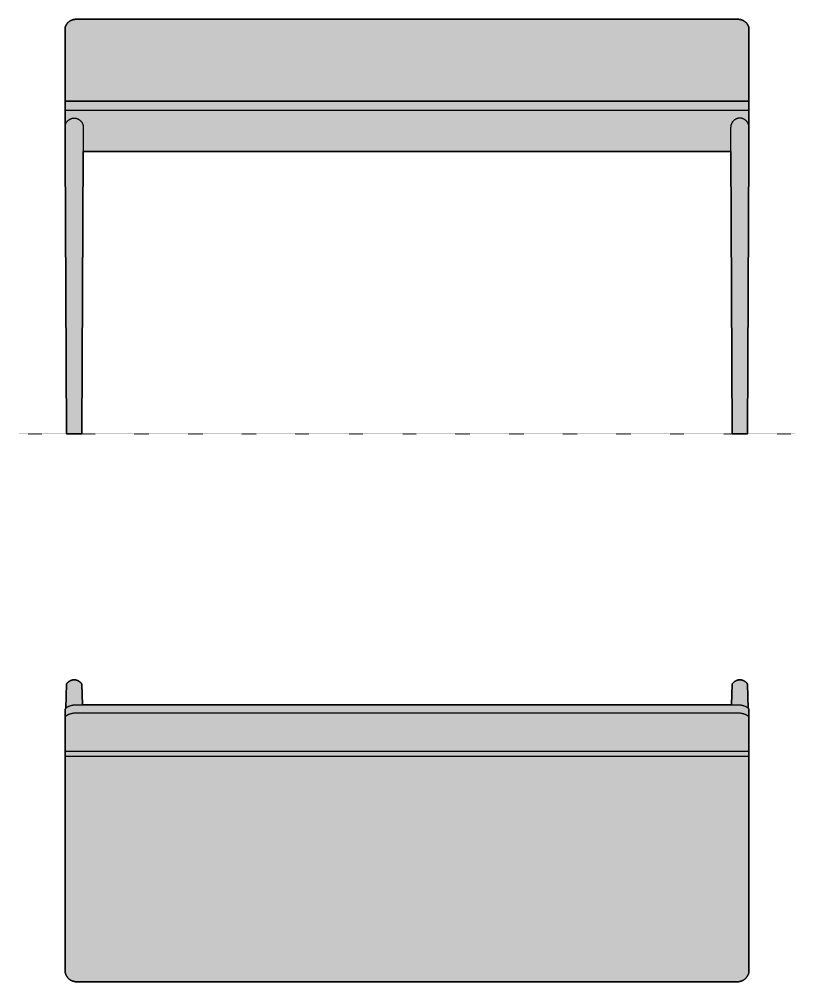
# Model space of a CAD drawing. Header units: millimetres. Extents: x 0 to 2732, y -1202 to 911.
# Drawn here: x 0 to 1701, y -1202 to 910 of the extents above; entities that cross this region are included whole.
import ezdxf

# ---------------------------------------------------------------- set-up
doc = ezdxf.new("R2010")
doc.units = ezdxf.units.MM
doc.linetypes.add('Dots', pattern=[1, 0, -1])
doc.layers.add('Blocks', color=7, linetype='Continuous')
doc.layers.add('Blocks$Fill', color=7, linetype='Continuous', true_color=0xffffff)
for name, color, linetype, lineweight, true_color in [('Blocks$Inner', 7, 'Continuous', 25, 0x007f00), ('Blocks$Outline', 7, 'Continuous', 35, 0xff3f3f), ('Groud', 7, 'Dots', 25, 0x243775)]:
    doc.layers.add(name, color=color, linetype=linetype, lineweight=lineweight, true_color=true_color)

# ---------------------------------------------------------------- blocks, each defined once
blk = doc.blocks.new('CPH 190 Office Desk Top')
at = {"layer": 'Blocks$Fill'}
blk.add_hatch(color=256, dxfattribs=at).paths.add_polyline_path([(1461.7, 142.7), (1463, 187.8), (1463.4, 188.4), (1463.7, 189), (1464.1, 189.5), (1464.6, 190.1), (1465, 190.6), (1465.4, 191.1), (1465.9, 191.6), (1466.4, 192.1), (1466.9, 192.5), (1467.4, 193), (1468, 193.4), (1468.5, 193.8), (1469.1, 194.2), (1469.6, 194.5), (1470.2, 194.9), (1470.8, 195.2), (1471.4, 195.5), (1472.1, 195.8), (1472.7, 196.1), (1473.3, 196.3), (1474, 196.5), (1474.6, 196.7), (1475.3, 196.9), (1475.9, 197.1), (1476.6, 197.2), (1477.3, 197.3), (1478, 197.4), (1478.6, 197.4), (1479.3, 197.5), (1480, 197.5), (1480.7, 197.5), (1481.4, 197.4), (1482, 197.4), (1482.7, 197.3), (1483.4, 197.2), (1484.1, 197.1), (1484.7, 196.9), (1485.4, 196.7), (1486, 196.5), (1486.7, 196.3), (1487.3, 196.1), (1487.9, 195.8), (1488.6, 195.5), (1489.2, 195.2), (1489.8, 194.9), (1490.4, 194.5), (1490.9, 194.2), (1491.5, 193.8), (1492, 193.4), (1492.6, 193), (1493.1, 192.5), (1493.6, 192.1), (1494.1, 191.6), (1494.6, 191.1), (1495, 190.6), (1495.4, 190.1), (1495.9, 189.5), (1496.3, 189), (1496.6, 188.4), (1497, 187.8), (1498.5, 135), (1498.8, 134.6), (1498.9, 134.5), (1498.9, 134.4), (1499, 134.2), (1499.1, 134.1), (1499.2, 134), (1499.3, 133.8), (1499.3, 133.7), (1499.4, 133.5), (1499.5, 133.4), (1499.5, 133.3), (1499.6, 133.1), (1499.6, 133), (1499.7, 132.9), (1499.7, 132.7), (1499.8, 132.6), (1499.8, 132.5), (1499.8, 132.3), (1499.9, 132.2), (1499.9, 132.1), (1499.9, 131.9), (1499.9, 131.8), (1500, 131.7), (1500, 131.5), (1500, 131.4), (1500, 131.3), (1500, 131.1), (1500, 131), (1500, 113.9), (1500, 113.6), (1500, 113.5), (1500, 113.3), (1500, 40), (1500, 30), (1500, -440), (1499.9, -441.7), (1499.9, -442.6), (1499.8, -443.4), (1499.6, -444.2), (1499.5, -445.1), (1499.3, -445.9), (1499.1, -446.7), (1498.8, -447.6), (1498.6, -448.4), (1498.3, -449.2), (1497.9, -450), (1497.6, -450.7), (1497.2, -451.5), (1496.8, -452.3), (1496.4, -453), (1495.9, -453.7), (1495.4, -454.4), (1494.9, -455.1), (1494.4, -455.8), (1493.8, -456.4), (1493.3, -457.1), (1492.7, -457.7), (1492.1, -458.3), (1491.4, -458.8), (1490.8, -459.4), (1490.1, -459.9), (1489.4, -460.4), (1488.7, -460.9), (1488, -461.4), (1487.3, -461.8), (1486.5, -462.2), (1485.7, -462.6), (1485, -462.9), (1484.2, -463.3), (1483.4, -463.6), (1482.6, -463.8), (1481.7, -464.1), (1480.9, -464.3), (1480.1, -464.5), (1479.2, -464.6), (1478.4, -464.8), (1477.6, -464.9), (1476.7, -464.9), (1475.9, -465), (1475, -465), (24.1, -465), (23.3, -464.9), (22.4, -464.9), (21.6, -464.8), (20.8, -464.6), (19.9, -464.5), (19.1, -464.3), (18.3, -464.1), (17.4, -463.8), (16.6, -463.6), (15.8, -463.3), (15, -462.9), (14.3, -462.6), (13.5, -462.2), (12.7, -461.8), (12, -461.4), (11.3, -460.9), (10.6, -460.4), (9.9, -459.9), (9.2, -459.4), (8.6, -458.8), (7.9, -458.3), (7.3, -457.7), (6.7, -457.1), (6.2, -456.4), (5.6, -455.8), (5.1, -455.1), (4.6, -454.4), (4.1, -453.7), (3.6, -453), (3.2, -452.3), (2.8, -451.5), (2.4, -450.7), (2.1, -450), (1.7, -449.2), (1.4, -448.4), (1.2, -447.6), (0.9, -446.7), (0.7, -445.9), (0.5, -445.1), (0.4, -444.2), (0.2, -443.4), (0.1, -442.6), (0.1, -441.7), (0, -440.9), (0, -440), (0, 30), (0, 40), (0, 113.3), (0, 131.1), (0, 131.3), (0, 131.4), (0, 131.5), (0, 131.7), (0.1, 131.8), (0.1, 131.9), (0.1, 132.1), (0.1, 132.2), (0.2, 132.3), (0.2, 132.5), (0.2, 132.6), (0.3, 132.7), (0.3, 132.9), (0.4, 133), (0.4, 133.1), (0.5, 133.3), (0.5, 133.4), (0.6, 133.5), (0.7, 133.7), (0.7, 133.8), (0.8, 134), (0.9, 134.1), (1, 134.2), (1.1, 134.4), (1.1, 134.5), (1.2, 134.6), (1.3, 134.8), (1.5, 135), (3, 187.8), (3, 187.8), (3.7, 189), (4.1, 189.5), (4.6, 190.1), (5, 190.6), (5.4, 191.1), (5.9, 191.6), (6.4, 192.1), (6.9, 192.5), (7.4, 193), (8, 193.4), (8.5, 193.8), (9.1, 194.2), (9.6, 194.5), (10.2, 194.9), (10.8, 195.2), (11.4, 195.5), (12.1, 195.8), (12.7, 196.1), (13.3, 196.3), (14, 196.5), (14.6, 196.7), (15.3, 196.9), (15.9, 197.1), (16.6, 197.2), (17.3, 197.3), (18, 197.4), (18.6, 197.4), (19.3, 197.5), (20, 197.5), (21.4, 197.4), (22, 197.4), (22.7, 197.3), (23.4, 197.2), (24.1, 197.1), (24.7, 196.9), (25.4, 196.7), (26, 196.5), (26.7, 196.3), (27.3, 196.1), (27.9, 195.8), (28.6, 195.5), (29.2, 195.2), (29.8, 194.9), (30.4, 194.5), (30.9, 194.2), (31.5, 193.8), (32, 193.4), (32.6, 193), (33.1, 192.5), (33.6, 192.1), (34.1, 191.6), (34.6, 191.1), (35, 190.6), (35.4, 190.1), (35.9, 189.5), (36.3, 189), (36.6, 188.4), (37, 187.8), (37, 187.8), (38.3, 142.7)], flags=0)
at = {"layer": 'Blocks$Inner'}
for points in [[(3, 187.8), (3, 187.8), (3.4, 188.4), (3.7, 189), (4.1, 189.5), (4.6, 190.1), (5, 190.6), (5.4, 191.1), (5.9, 191.6), (6.4, 192.1), (6.9, 192.5), (7.4, 193), (8, 193.4), (8.5, 193.8), (9.1, 194.2), (9.6, 194.5), (10.2, 194.9), (10.8, 195.2), (11.4, 195.5), (12.1, 195.8), (12.7, 196.1), (13.3, 196.3), (14, 196.5), (14.6, 196.7), (15.3, 196.9), (15.9, 197.1), (16.6, 197.2), (17.3, 197.3), (18, 197.4), (18.6, 197.4), (19.3, 197.5), (20, 197.5), (20, 197.5)], [(3, 187.8), (3.4, 188.4), (3.7, 189), (4.1, 189.5), (4.6, 190.1), (5, 190.6), (5.4, 191.1), (5.9, 191.6), (6.4, 192.1), (6.9, 192.5), (7.4, 193), (8, 193.4), (8.5, 193.8), (9.1, 194.2), (9.6, 194.5), (10.2, 194.9), (10.8, 195.2), (11.4, 195.5), (12.1, 195.8), (12.7, 196.1), (13.3, 196.3), (14, 196.5), (14.6, 196.7), (15.3, 196.9), (15.9, 197), (16.6, 197.2), (17.3, 197.3), (18, 197.4), (18.6, 197.4), (19.3, 197.5), (20, 197.5), (20.7, 197.5), (21.4, 197.4), (22, 197.4), (22.7, 197.3), (23.4, 197.2), (24.1, 197), (24.7, 196.9), (25.4, 196.7), (26, 196.5), (26.7, 196.3), (27.3, 196.1), (27.9, 195.8), (28.6, 195.5), (29.2, 195.2), (29.8, 194.9), (30.4, 194.5), (30.9, 194.2), (31.5, 193.8), (32, 193.4), (32.6, 193), (33.1, 192.5), (33.6, 192.1), (34.1, 191.6), (34.6, 191.1), (35, 190.6), (35.4, 190.1), (35.9, 189.5), (36.3, 189), (36.6, 188.4), (37, 187.8), (38.3, 142.7)], [(20, 197.5), (20.7, 197.5), (21.4, 197.4), (22, 197.4), (22.7, 197.3), (23.4, 197.2), (24.1, 197.1), (24.7, 196.9), (25.4, 196.7), (26, 196.5), (26.7, 196.3), (27.3, 196.1), (27.9, 195.8), (28.6, 195.5), (29.2, 195.2), (29.8, 194.9), (30.4, 194.5), (30.9, 194.2), (31.5, 193.8), (32, 193.4), (32.6, 193), (33.1, 192.5), (33.6, 192.1), (34.1, 191.6), (34.6, 191.1), (35, 190.6), (35.4, 190.1), (35.9, 189.5), (36.3, 189), (36.6, 188.4), (37, 187.8), (37, 187.8)], [(1461.7, 142.7), (1463, 187.8), (1463, 187.8), (1463.4, 188.4), (1463.7, 189), (1464.1, 189.5), (1464.6, 190.1), (1465, 190.6), (1465.4, 191.1), (1465.9, 191.6), (1466.4, 192.1), (1466.9, 192.5), (1467.4, 193), (1468, 193.4), (1468.5, 193.8), (1469.1, 194.2), (1469.6, 194.5), (1470.2, 194.9), (1470.8, 195.2), (1471.4, 195.5), (1472.1, 195.8), (1472.7, 196.1), (1473.3, 196.3), (1474, 196.5), (1474.6, 196.7), (1475.3, 196.9), (1475.9, 197.1), (1476.6, 197.2), (1477.3, 197.3), (1478, 197.4), (1478.6, 197.4), (1479.3, 197.5), (1480, 197.5), (1480.7, 197.5), (1481.4, 197.4), (1482, 197.4), (1482.7, 197.3), (1483.4, 197.2), (1484.1, 197.1), (1484.7, 196.9), (1485.4, 196.7), (1486, 196.5), (1486.7, 196.3), (1487.3, 196.1), (1487.9, 195.8), (1488.6, 195.5), (1489.2, 195.2), (1489.8, 194.9), (1490.4, 194.5), (1490.9, 194.2), (1491.5, 193.8), (1492, 193.4), (1492.6, 193), (1493.1, 192.5), (1493.6, 192.1), (1494.1, 191.6), (1494.6, 191.1), (1495, 190.6), (1495.4, 190.1), (1495.9, 189.5), (1496.3, 189), (1496.6, 188.4), (1497, 187.8)], [(1480, 197.5), (1479.3, 197.5), (1478.6, 197.4), (1478, 197.4), (1477.3, 197.3), (1476.6, 197.2), (1475.9, 197), (1475.3, 196.9), (1474.6, 196.7), (1474, 196.5), (1473.3, 196.3), (1472.7, 196.1), (1472.1, 195.8), (1471.4, 195.5), (1470.8, 195.2), (1470.2, 194.9), (1469.6, 194.5), (1469.1, 194.2), (1468.5, 193.8), (1468, 193.4), (1467.4, 193), (1466.9, 192.5), (1466.4, 192.1), (1465.9, 191.6), (1465.4, 191.1), (1465, 190.6), (1464.6, 190.1), (1464.1, 189.5), (1463.7, 189), (1463.4, 188.4), (1463, 187.8)], [(1480, 197.5), (1480, 197.5), (1480, 197.5), (1480, 197.5), (1480, 197.5), (1480, 197.5), (1480, 197.5), (1480.7, 197.5), (1481.4, 197.4), (1482, 197.4), (1482.7, 197.3), (1483.4, 197.2), (1484.1, 197), (1484.7, 196.9), (1485.4, 196.7), (1486, 196.5), (1486.7, 196.3), (1487.3, 196.1), (1487.9, 195.8), (1488.6, 195.5), (1489.2, 195.2), (1489.8, 194.9), (1490.4, 194.5), (1490.9, 194.2), (1491.5, 193.8), (1492, 193.4), (1492.6, 193), (1493.1, 192.5), (1493.6, 192.1), (1494.1, 191.6), (1494.6, 191.1), (1495, 190.6), (1495.4, 190.1), (1495.9, 189.5), (1496.3, 189), (1496.6, 188.4), (1497, 187.8)], [(3, 187.8), (3, 187.8), (1.5, 135)], [(1498.5, 135), (1497, 187.8), (1497, 187.8), (1497, 187.8)], [(0, 113), (0, 131), (0, 131.1), (0, 131.3), (0, 131.4), (0, 131.5), (0, 131.7), (0.1, 131.8), (0.1, 131.9), (0.1, 132.1), (0.1, 132.2), (0.2, 132.3), (0.2, 132.5), (0.2, 132.6), (0.3, 132.7), (0.3, 132.9), (0.4, 133), (0.4, 133.1), (0.5, 133.3), (0.5, 133.4), (0.6, 133.5), (0.7, 133.7), (0.7, 133.8), (0.8, 134), (0.9, 134.1), (1, 134.2), (1.1, 134.4), (1.1, 134.5), (1.2, 134.6), (1.3, 134.8), (1.4, 134.9), (1.5, 135), (1.6, 135.2), (1.8, 135.3), (1.9, 135.5), (2, 135.6), (2.2, 135.9), (2.5, 136.1), (2.8, 136.4), (3.1, 136.6), (3.4, 136.9), (3.7, 137.2), (4.1, 137.4), (4.4, 137.7), (4.8, 137.9), (5.2, 138.2), (5.6, 138.4), (6, 138.6), (6.4, 138.9), (6.9, 139.1), (7.3, 139.3), (7.8, 139.5), (8.3, 139.7), (8.7, 139.9), (9.2, 140.1), (10.3, 140.5), (11.3, 140.8), (12.4, 141.1), (13.5, 141.4), (14.6, 141.7), (15.8, 141.9), (17, 142.1), (18.1, 142.3), (19.3, 142.4), (20.5, 142.5), (21.6, 142.6), (22.8, 142.7), (23.9, 142.7), (25, 142.7), (1475, 142.7), (1476.1, 142.7), (1477.2, 142.7), (1478.4, 142.6), (1479.5, 142.5), (1480.7, 142.4), (1481.9, 142.3), (1483, 142.1), (1484.2, 141.9), (1485.4, 141.7), (1486.5, 141.4), (1487.6, 141.1), (1488.7, 140.8), (1489.7, 140.5), (1490.8, 140.1), (1491.3, 139.9), (1491.7, 139.7), (1492.2, 139.5), (1492.7, 139.3), (1493.1, 139.1), (1493.6, 138.9), (1494, 138.6), (1494.4, 138.4), (1494.8, 138.2), (1495.2, 137.9), (1495.6, 137.7), (1495.9, 137.4), (1496.3, 137.2), (1496.6, 136.9), (1496.9, 136.6), (1497.2, 136.4), (1497.5, 136.1), (1497.8, 135.9), (1498, 135.6), (1498.1, 135.5), (1498.2, 135.3), (1498.4, 135.2), (1498.5, 135), (1498.6, 134.9), (1498.7, 134.8), (1498.8, 134.6), (1498.9, 134.5), (1498.9, 134.4), (1499, 134.2), (1499.1, 134.1), (1499.2, 134), (1499.3, 133.8), (1499.3, 133.7), (1499.4, 133.5), (1499.5, 133.4), (1499.5, 133.3), (1499.6, 133.1), (1499.6, 133), (1499.7, 132.9), (1499.7, 132.7), (1499.8, 132.6), (1499.8, 132.5), (1499.8, 132.3), (1499.9, 132.2), (1499.9, 132.1), (1499.9, 131.9), (1499.9, 131.8), (1500, 131.7), (1500, 131.5), (1500, 131.4), (1500, 131.3), (1500, 131.1), (1500, 131), (1500, 113.9)], [(0, 30), (0, 40)], [(1500, 30), (1500, 40)]]:
    blk.add_lwpolyline(points, dxfattribs=at)
for points in [[(0, 113.3), (0, 113.5), (0, 113.6), (0, 113.7), (0, 113.9), (0, 114), (0.1, 114.1), (0.1, 114.3), (0.1, 114.4), (0.1, 114.5), (0.2, 114.7), (0.2, 114.8), (0.2, 114.9), (0.3, 115.1), (0.3, 115.2), (0.4, 115.3), (0.4, 115.5), (0.5, 115.6), (0.5, 115.7), (0.6, 115.9), (0.7, 116), (0.7, 116.2), (0.8, 116.3), (0.9, 116.4), (1, 116.6), (1.1, 116.7), (1.1, 116.8), (1.2, 117), (1.3, 117.1), (1.4, 117.2), (1.5, 117.4), (1.6, 117.5), (1.8, 117.7), (1.9, 117.8), (2, 117.9), (2.2, 118.2), (2.5, 118.5), (2.8, 118.7), (3.1, 119), (3.4, 119.2), (3.7, 119.5), (4.1, 119.8), (4.4, 120), (4.8, 120.3), (5.2, 120.5), (5.6, 120.7), (6, 121), (6.4, 121.2), (6.9, 121.4), (7.3, 121.6), (7.8, 121.8), (8.3, 122.1), (8.7, 122.3), (9.2, 122.4), (10.3, 122.8), (11.3, 123.2), (12.4, 123.5), (13.5, 123.8), (14.6, 124), (15.8, 124.2), (17, 124.4), (18.1, 124.6), (19.3, 124.8), (20.5, 124.9), (21.6, 125), (22.8, 125), (23.9, 125.1), (25, 125.1), (1475, 125.1), (1476.1, 125.1), (1477.2, 125), (1478.4, 125), (1479.5, 124.9), (1480.7, 124.8), (1481.9, 124.6), (1483, 124.4), (1484.2, 124.2), (1485.4, 124), (1486.5, 123.8), (1487.6, 123.5), (1488.7, 123.2), (1489.7, 122.8), (1490.8, 122.4), (1491.3, 122.3), (1491.7, 122.1), (1492.2, 121.8), (1492.7, 121.6), (1493.1, 121.4), (1493.6, 121.2), (1494, 121), (1494.4, 120.7), (1494.8, 120.5), (1495.2, 120.3), (1495.6, 120), (1495.9, 119.8), (1496.3, 119.5), (1496.6, 119.2), (1496.9, 119), (1497.2, 118.7), (1497.5, 118.5), (1497.8, 118.2), (1498, 117.9), (1498.1, 117.8), (1498.2, 117.7), (1498.4, 117.5), (1498.5, 117.4), (1498.6, 117.2), (1498.7, 117.1), (1498.8, 117), (1498.9, 116.8), (1498.9, 116.7), (1499, 116.6), (1499.1, 116.4), (1499.2, 116.3), (1499.3, 116.2), (1499.3, 116), (1499.4, 115.9), (1499.5, 115.7), (1499.5, 115.6), (1499.6, 115.5), (1499.6, 115.3), (1499.7, 115.2), (1499.7, 115.1), (1499.8, 114.9), (1499.8, 114.8), (1499.8, 114.7), (1499.9, 114.5), (1499.9, 114.4), (1499.9, 114.3), (1499.9, 114.1), (1500, 114), (1500, 113.9), (1500, 113.7), (1500, 113.6), (1500, 113.5), (1500, 113.3), (1500, 48.8), (1500, 40), (0, 40), (0, 48.8)], [(1500, -440), (1500, -440.9), (1499.9, -441.7), (1499.9, -442.6), (1499.8, -443.4), (1499.6, -444.2), (1499.5, -445.1), (1499.3, -445.9), (1499.1, -446.7), (1498.8, -447.6), (1498.6, -448.4), (1498.3, -449.2), (1497.9, -450), (1497.6, -450.7), (1497.2, -451.5), (1496.8, -452.3), (1496.4, -453), (1495.9, -453.7), (1495.4, -454.4), (1494.9, -455.1), (1494.4, -455.8), (1493.8, -456.4), (1493.3, -457.1), (1492.7, -457.7), (1492.1, -458.3), (1491.4, -458.8), (1490.8, -459.4), (1490.1, -459.9), (1489.4, -460.4), (1488.7, -460.9), (1488, -461.4), (1487.3, -461.8), (1486.5, -462.2), (1485.7, -462.6), (1485, -462.9), (1484.2, -463.3), (1483.4, -463.6), (1482.6, -463.8), (1481.7, -464.1), (1480.9, -464.3), (1480.1, -464.5), (1479.2, -464.6), (1478.4, -464.8), (1477.6, -464.9), (1476.7, -464.9), (1475.9, -465), (1475, -465), (25, -465), (24.1, -465), (23.3, -464.9), (22.4, -464.9), (21.6, -464.8), (20.8, -464.6), (19.9, -464.5), (19.1, -464.3), (18.3, -464.1), (17.4, -463.8), (16.6, -463.6), (15.8, -463.3), (15, -462.9), (14.3, -462.6), (13.5, -462.2), (12.7, -461.8), (12, -461.4), (11.3, -460.9), (10.6, -460.4), (9.9, -459.9), (9.2, -459.4), (8.6, -458.8), (7.9, -458.3), (7.3, -457.7), (6.7, -457.1), (6.2, -456.4), (5.6, -455.8), (5.1, -455.1), (4.6, -454.4), (4.1, -453.7), (3.6, -453), (3.2, -452.3), (2.8, -451.5), (2.4, -450.7), (2.1, -450), (1.7, -449.2), (1.4, -448.4), (1.2, -447.6), (0.9, -446.7), (0.7, -445.9), (0.5, -445.1), (0.4, -444.2), (0.2, -443.4), (0.1, -442.6), (0.1, -441.7), (0, -440.9), (0, -440), (0, 0), (0, 30), (1500, 30), (1500, 0)]]:
    blk.add_lwpolyline(points, close=True, dxfattribs=at)
at = {"layer": 'Blocks$Outline'}
for points in [[(3, 187.8), (3.4, 188.4), (3.7, 189), (4.1, 189.5), (4.6, 190.1), (5, 190.6), (5.4, 191.1), (5.9, 191.6), (6.4, 192.1), (6.9, 192.5), (7.4, 193), (8, 193.4), (8.5, 193.8), (9.1, 194.2), (9.6, 194.5), (10.2, 194.9), (10.8, 195.2), (11.4, 195.5), (12.1, 195.8), (12.7, 196.1), (13.3, 196.3), (14, 196.5), (14.6, 196.7), (15.3, 196.9), (15.9, 197.1), (16.6, 197.2), (17.3, 197.3), (18, 197.4), (18.6, 197.4), (19.3, 197.5), (20, 197.5)], [(20, 197.5), (20.7, 197.5), (21.4, 197.4), (22, 197.4), (22.7, 197.3), (23.4, 197.2), (24.1, 197.1), (24.7, 196.9), (25.4, 196.7), (26, 196.5), (26.7, 196.3), (27.3, 196.1), (27.9, 195.8), (28.6, 195.5), (29.2, 195.2), (29.8, 194.9), (30.4, 194.5), (30.9, 194.2), (31.5, 193.8), (32, 193.4), (32.6, 193), (33.1, 192.5), (33.6, 192.1), (34.1, 191.6), (34.6, 191.1), (35, 190.6), (35.4, 190.1), (35.9, 189.5), (36.3, 189), (36.6, 188.4), (37, 187.8)], [(1461.7, 142.7), (1463, 187.8), (1463, 187.8), (1463.4, 188.4), (1463.7, 189), (1464.1, 189.5), (1464.6, 190.1), (1465, 190.6), (1465.4, 191.1), (1465.9, 191.6), (1466.4, 192.1), (1466.9, 192.5), (1467.4, 193), (1468, 193.4), (1468.5, 193.8), (1469.1, 194.2), (1469.6, 194.5), (1470.2, 194.9), (1470.8, 195.2), (1471.4, 195.5), (1472.1, 195.8), (1472.7, 196.1), (1473.3, 196.3), (1474, 196.5), (1474.6, 196.7), (1475.3, 196.9), (1475.9, 197.1), (1476.6, 197.2), (1477.3, 197.3), (1478, 197.4), (1478.6, 197.4), (1479.3, 197.5), (1480, 197.5), (1480.7, 197.5), (1481.4, 197.4), (1482, 197.4), (1482.7, 197.3), (1483.4, 197.2), (1484.1, 197.1), (1484.7, 196.9), (1485.4, 196.7), (1486, 196.5), (1486.7, 196.3), (1487.3, 196.1), (1487.9, 195.8), (1488.6, 195.5), (1489.2, 195.2), (1489.8, 194.9), (1490.4, 194.5), (1490.9, 194.2), (1491.5, 193.8), (1492, 193.4), (1492.6, 193), (1493.1, 192.5), (1493.6, 192.1), (1494.1, 191.6), (1494.6, 191.1), (1495, 190.6), (1495.4, 190.1), (1495.9, 189.5), (1496.3, 189), (1496.6, 188.4), (1497, 187.8)], [(1.5, 135), (3, 187.8), (3, 187.8)], [(37, 187.8), (37, 187.8)], [(37, 187.8), (38.3, 142.7)], [(1497, 187.8), (1497, 187.8), (1498.5, 135)], [(0, 113.3), (0, 131), (0, 131.1), (0, 131.3), (0, 131.4), (0, 131.5), (0, 131.7), (0.1, 131.8), (0.1, 131.9), (0.1, 132.1), (0.1, 132.2), (0.2, 132.3), (0.2, 132.5), (0.2, 132.6), (0.3, 132.7), (0.3, 132.9), (0.4, 133), (0.4, 133.1), (0.5, 133.3), (0.5, 133.4), (0.6, 133.5), (0.7, 133.7), (0.7, 133.8), (0.8, 134), (0.9, 134.1), (1, 134.2), (1.1, 134.4), (1.1, 134.5), (1.2, 134.6), (1.3, 134.8), (1.4, 134.9), (1.5, 135)], [(38.3, 142.7), (1461.7, 142.7)], [(1498.5, 135), (1498.6, 134.9), (1498.7, 134.8), (1498.8, 134.6), (1498.9, 134.5), (1498.9, 134.4), (1499, 134.2), (1499.1, 134.1), (1499.2, 134), (1499.3, 133.8), (1499.3, 133.7), (1499.4, 133.5), (1499.5, 133.4), (1499.5, 133.3), (1499.6, 133.1), (1499.6, 133), (1499.7, 132.9), (1499.7, 132.7), (1499.8, 132.6), (1499.8, 132.5), (1499.8, 132.3), (1499.9, 132.2), (1499.9, 132.1), (1499.9, 131.9), (1499.9, 131.8), (1500, 131.7), (1500, 131.5), (1500, 131.4), (1500, 131.3), (1500, 131.1), (1500, 131), (1500, 113.9)], [(0, 40), (0, 48.8), (0, 113.3)], [(1500, 113.9), (1500, 113.7), (1500, 113.6), (1500, 113.5), (1500, 113.3), (1500, 48.8), (1500, 40)], [(0, 30), (0, 40)], [(1500, -440), (1500, -440.9), (1499.9, -441.7), (1499.9, -442.6), (1499.8, -443.4), (1499.6, -444.2), (1499.5, -445.1), (1499.3, -445.9), (1499.1, -446.7), (1498.8, -447.6), (1498.6, -448.4), (1498.3, -449.2), (1497.9, -450), (1497.6, -450.7), (1497.2, -451.5), (1496.8, -452.3), (1496.4, -453), (1495.9, -453.7), (1495.4, -454.4), (1494.9, -455.1), (1494.4, -455.8), (1493.8, -456.4), (1493.3, -457.1), (1492.7, -457.7), (1492.1, -458.3), (1491.4, -458.8), (1490.8, -459.4), (1490.1, -459.9), (1489.4, -460.4), (1488.7, -460.9), (1488, -461.4), (1487.3, -461.8), (1486.5, -462.2), (1485.7, -462.6), (1485, -462.9), (1484.2, -463.3), (1483.4, -463.6), (1482.6, -463.8), (1481.7, -464.1), (1480.9, -464.3), (1480.1, -464.5), (1479.2, -464.6), (1478.4, -464.8), (1477.6, -464.9), (1476.7, -464.9), (1475.9, -465), (1475, -465), (25, -465), (24.1, -465), (23.3, -464.9), (22.4, -464.9), (21.6, -464.8), (20.8, -464.6), (19.9, -464.5), (19.1, -464.3), (18.3, -464.1), (17.4, -463.8), (16.6, -463.6), (15.8, -463.3), (15, -462.9), (14.3, -462.6), (13.5, -462.2), (12.7, -461.8), (12, -461.4), (11.3, -460.9), (10.6, -460.4), (9.9, -459.9), (9.2, -459.4), (8.6, -458.8), (7.9, -458.3), (7.3, -457.7), (6.7, -457.1), (6.2, -456.4), (5.6, -455.8), (5.1, -455.1), (4.6, -454.4), (4.1, -453.7), (3.6, -453), (3.2, -452.3), (2.8, -451.5), (2.4, -450.7), (2.1, -450), (1.7, -449.2), (1.4, -448.4), (1.2, -447.6), (0.9, -446.7), (0.7, -445.9), (0.5, -445.1), (0.4, -444.2), (0.2, -443.4), (0.1, -442.6), (0.1, -441.7), (0, -440.9), (0, -440), (0, 0), (0, 30)], [(1500, 40), (1500, 30)], [(1500, 30), (1500, 0), (1500, -440)]]:
    blk.add_lwpolyline(points, dxfattribs=at)
blk = doc.blocks.new('CPH 190 Office Desk Front')
at = {"layer": 'Blocks$Fill'}
blk.add_hatch(color=256, dxfattribs=at).paths.add_polyline_path([(100.4, 710), (100.4, 888.4), (100.4, 888.9), (100.4, 889.4), (100.5, 889.9), (100.5, 890.4), (100.6, 890.9), (100.7, 891.4), (100.8, 891.9), (100.9, 892.5), (101, 893), (101.2, 893.5), (101.3, 894), (101.5, 894.5), (101.7, 895), (101.9, 895.5), (102.1, 896.1), (102.4, 896.6), (102.6, 897.1), (102.9, 897.6), (103.2, 898.1), (103.5, 898.6), (103.8, 899), (104.1, 899.5), (104.4, 900), (104.8, 900.5), (105.2, 900.9), (105.6, 901.4), (106, 901.8), (106.4, 902.3), (106.8, 902.7), (107.2, 903.1), (107.7, 903.5), (108.2, 903.9), (108.6, 904.3), (109.1, 904.7), (109.6, 905.1), (110.1, 905.4), (110.6, 905.8), (111.2, 906.1), (111.7, 906.4), (112.2, 906.7), (112.8, 907), (113.3, 907.3), (113.9, 907.5), (114.4, 907.8), (115, 908), (115.6, 908.2), (116.2, 908.5), (116.7, 908.6), (117.3, 908.8), (117.9, 909), (118.5, 909.1), (119.1, 909.3), (119.7, 909.4), (120.2, 909.5), (120.8, 909.6), (121.4, 909.7), (122, 909.8), (122.5, 909.9), (123.1, 909.9), (123.7, 910), (124.3, 910), (124.8, 910), (1575.4, 910), (1576.5, 910), (1577, 910), (1577.6, 909.9), (1578.2, 909.9), (1578.8, 909.8), (1579.3, 909.7), (1579.9, 909.6), (1580.5, 909.5), (1581.1, 909.4), (1581.7, 909.3), (1582.2, 909.1), (1582.8, 909), (1583.4, 908.8), (1584, 908.6), (1584.6, 908.5), (1585.1, 908.2), (1585.7, 908), (1586.3, 907.8), (1586.8, 907.5), (1587.4, 907.3), (1588, 907), (1588.5, 906.7), (1589, 906.4), (1589.6, 906.1), (1590.1, 905.8), (1590.6, 905.4), (1591.1, 905.1), (1591.6, 904.7), (1592.1, 904.3), (1592.6, 903.9), (1593, 903.5), (1593.5, 903.1), (1593.9, 902.7), (1594.4, 902.3), (1594.8, 901.8), (1595.2, 901.4), (1595.6, 900.9), (1595.9, 900.5), (1596.3, 900), (1596.6, 899.5), (1597, 899), (1597.3, 898.6), (1597.6, 898.1), (1597.9, 897.6), (1598.1, 897.1), (1598.4, 896.6), (1598.6, 896.1), (1598.8, 895.5), (1599, 895), (1599.2, 894.5), (1599.4, 894), (1599.6, 893.5), (1599.7, 893), (1599.8, 892.5), (1599.9, 891.9), (1600, 891.4), (1600.1, 890.9), (1600.2, 890.4), (1600.3, 889.9), (1600.3, 889.4), (1600.3, 888.9), (1600.4, 888.4), (1600.4, 887.9), (1600.4, 620), (1600.1, 620), (1597.4, 1), (1597.4, 0.9), (1597.4, 0.9), (1597.4, 0.9), (1597.4, 0.8), (1597.3, 0.8), (1597.3, 0.8), (1597.3, 0.7), (1597.3, 0.7), (1597.3, 0.7), (1597.3, 0.6), (1597.3, 0.6), (1597.3, 0.6), (1597.3, 0.5), (1597.2, 0.5), (1597.2, 0.5), (1597.2, 0.4), (1597.2, 0.4), (1597.2, 0.4), (1597.1, 0.4), (1597.1, 0.3), (1597.1, 0.3), (1597.1, 0.3), (1597, 0.3), (1597, 0.2), (1597, 0.2), (1597, 0.2), (1596.9, 0.2), (1596.9, 0.2), (1596.9, 0.1), (1596.8, 0.1), (1596.8, 0.1), (1596.8, 0.1), (1596.7, 0.1), (1596.7, 0.1), (1596.7, 0), (1596.6, 0), (1596.6, 0), (1596.6, 0), (1596.5, 0), (1596.5, 0), (1596.5, 0), (1596.4, 0), (1596.4, 0), (1596.4, 0), (1564.3, 0), (1564.3, 0), (1564.3, 0), (1564.2, 0), (1564.2, 0), (1564.2, 0), (1564.1, 0), (1564.1, 0), (1564.1, 0), (1564, 0.1), (1564, 0.1), (1564, 0.1), (1563.9, 0.1), (1563.9, 0.1), (1563.9, 0.1), (1563.8, 0.2), (1563.8, 0.2), (1563.8, 0.2), (1563.7, 0.2), (1563.7, 0.2), (1563.7, 0.3), (1563.7, 0.3), (1563.6, 0.3), (1563.6, 0.3), (1563.6, 0.4), (1563.6, 0.4), (1563.6, 0.4), (1563.5, 0.4), (1563.5, 0.5), (1563.5, 0.5), (1563.5, 0.5), (1563.5, 0.6), (1563.4, 0.6), (1563.4, 0.6), (1563.4, 0.7), (1563.4, 0.7), (1563.4, 0.7), (1563.4, 0.8), (1563.4, 0.8), (1563.4, 0.8), (1563.4, 0.9), (1563.4, 0.9), (1563.4, 0.9), (1563.4, 1), (1563.4, 1), (1560.7, 620), (140.1, 620), (137.4, 1), (137.4, 0.9), (137.4, 0.9), (137.4, 0.9), (137.4, 0.8), (137.3, 0.8), (137.3, 0.8), (137.3, 0.7), (137.3, 0.7), (137.3, 0.7), (137.3, 0.6), (137.3, 0.6), (137.3, 0.6), (137.3, 0.5), (137.2, 0.5), (137.2, 0.5), (137.2, 0.4), (137.2, 0.4), (137.2, 0.4), (137.1, 0.4), (137.1, 0.3), (137.1, 0.3), (137.1, 0.3), (137, 0.3), (137, 0.2), (137, 0.2), (137, 0.2), (136.9, 0.2), (136.9, 0.2), (136.9, 0.1), (136.8, 0.1), (136.8, 0.1), (136.8, 0.1), (136.7, 0.1), (136.7, 0.1), (136.7, 0), (136.6, 0), (136.6, 0), (136.6, 0), (136.5, 0), (136.5, 0), (136.5, 0), (136.4, 0), (136.4, 0), (136.4, 0), (104.3, 0), (104.3, 0), (104.3, 0), (104.2, 0), (104.2, 0), (104.2, 0), (104.1, 0), (104.1, 0), (104.1, 0), (104, 0.1), (104, 0.1), (104, 0.1), (103.9, 0.1), (103.9, 0.1), (103.9, 0.1), (103.8, 0.2), (103.8, 0.2), (103.8, 0.2), (103.7, 0.2), (103.7, 0.2), (103.7, 0.3), (103.7, 0.3), (103.6, 0.3), (103.6, 0.3), (103.6, 0.4), (103.6, 0.4), (103.6, 0.4), (103.5, 0.4), (103.5, 0.5), (103.5, 0.5), (103.5, 0.5), (103.5, 0.6), (103.4, 0.6), (103.4, 0.6), (103.4, 0.7), (103.4, 0.7), (103.4, 0.7), (103.4, 0.8), (103.4, 0.8), (103.4, 0.8), (103.4, 0.9), (103.4, 0.9), (103.4, 0.9), (103.4, 1), (103.4, 1), (100.7, 620), (100.4, 620), (100.4, 700)], flags=0)
at = {"layer": 'Blocks$Inner'}
for p, q in [((100.4, 731.3), (1600.4, 731.3)), ((1560.7, 620), (140.1, 620))]:
    blk.add_line(p, q, dxfattribs=at)
for points in [[(1600.4, 710), (1575.4, 710), (125.4, 710), (100.4, 710), (100.4, 730), (100.4, 731.3), (100.4, 766.5), (100.4, 887.9), (100.4, 888.4), (100.4, 888.9), (100.4, 889.4), (100.5, 889.9), (100.5, 890.4), (100.6, 890.9), (100.7, 891.4), (100.8, 891.9), (100.9, 892.5), (101, 893), (101.2, 893.5), (101.3, 894), (101.5, 894.5), (101.7, 895), (101.9, 895.5), (102.1, 896.1), (102.4, 896.6), (102.6, 897.1), (102.9, 897.6), (103.2, 898.1), (103.5, 898.6), (103.8, 899), (104.1, 899.5), (104.4, 900), (104.8, 900.5), (105.2, 900.9), (105.6, 901.4), (106, 901.8), (106.4, 902.3), (106.8, 902.7), (107.2, 903.1), (107.7, 903.5), (108.2, 903.9), (108.6, 904.3), (109.1, 904.7), (109.6, 905.1), (110.1, 905.4), (110.6, 905.8), (111.2, 906.1), (111.7, 906.4), (112.2, 906.7), (112.8, 907), (113.3, 907.3), (113.9, 907.5), (114.4, 907.8), (115, 908), (115.6, 908.2), (116.2, 908.5), (116.7, 908.6), (117.3, 908.8), (117.9, 909), (118.5, 909.1), (119.1, 909.3), (119.7, 909.4), (120.2, 909.5), (120.8, 909.6), (121.4, 909.7), (122, 909.8), (122.5, 909.9), (123.1, 909.9), (123.7, 910), (124.3, 910), (124.8, 910), (125.4, 910), (1575.4, 910), (1575.9, 910), (1576.5, 910), (1577, 910), (1577.6, 909.9), (1578.2, 909.9), (1578.8, 909.8), (1579.3, 909.7), (1579.9, 909.6), (1580.5, 909.5), (1581.1, 909.4), (1581.7, 909.3), (1582.2, 909.1), (1582.8, 909), (1583.4, 908.8), (1584, 908.6), (1584.6, 908.5), (1585.1, 908.2), (1585.7, 908), (1586.3, 907.8), (1586.8, 907.5), (1587.4, 907.3), (1588, 907), (1588.5, 906.7), (1589, 906.4), (1589.6, 906.1), (1590.1, 905.8), (1590.6, 905.4), (1591.1, 905.1), (1591.6, 904.7), (1592.1, 904.3), (1592.6, 903.9), (1593, 903.5), (1593.5, 903.1), (1593.9, 902.7), (1594.4, 902.3), (1594.8, 901.8), (1595.2, 901.4), (1595.6, 900.9), (1595.9, 900.5), (1596.3, 900), (1596.6, 899.5), (1597, 899), (1597.3, 898.6), (1597.6, 898.1), (1597.9, 897.6), (1598.1, 897.1), (1598.4, 896.6), (1598.6, 896.1), (1598.8, 895.5), (1599, 895), (1599.2, 894.5), (1599.4, 894), (1599.6, 893.5), (1599.7, 893), (1599.8, 892.5), (1599.9, 891.9), (1600, 891.4), (1600.1, 890.9), (1600.2, 890.4), (1600.3, 889.9), (1600.3, 889.4), (1600.3, 888.9), (1600.4, 888.4), (1600.4, 887.9), (1600.4, 766.5), (1600.4, 731.3), (1600.4, 730), (1600.4, 710), (1600.4, 700), (1600.4, 620), (1600.1, 620)], [(100.4, 730), (125.4, 730), (1575.4, 730), (1600.4, 730)], [(100.7, 620), (100.4, 620), (100.4, 700), (100.4, 710)], [(100.5, 673.1), (100.5, 673.8), (100.5, 674.5), (100.6, 675.2), (100.7, 675.9), (100.8, 676.6), (100.9, 677.3), (101.1, 678), (101.2, 678.6), (101.4, 679.3), (101.7, 679.9), (101.9, 680.6), (102.2, 681.2), (102.5, 681.9), (102.8, 682.5), (103.1, 683.1), (103.5, 683.7), (103.9, 684.3), (104.3, 684.8), (104.7, 685.4), (105.1, 685.9), (105.6, 686.4), (106.1, 686.9), (106.6, 687.4), (107.1, 687.9), (107.6, 688.4), (108.1, 688.8), (108.7, 689.2), (109.2, 689.6), (109.8, 690), (110.4, 690.3), (111, 690.7), (111.7, 691), (112.3, 691.3), (112.9, 691.6), (113.6, 691.8), (114.2, 692), (114.9, 692.2), (115.6, 692.4), (116.2, 692.6), (116.9, 692.7), (117.6, 692.8), (118.3, 692.9), (119, 693), (119.7, 693), (120.4, 693), (121.1, 693), (121.8, 693), (122.4, 692.9), (123.1, 692.8), (123.8, 692.7), (124.5, 692.6), (125.2, 692.4), (125.8, 692.2), (126.5, 692), (127.2, 691.8), (127.8, 691.6), (128.5, 691.3), (129.1, 691), (129.7, 690.7), (130.3, 690.3), (130.9, 690), (131.5, 689.6), (132.1, 689.2), (132.6, 688.8), (133.1, 688.4), (133.7, 687.9), (134.2, 687.4), (134.7, 686.9), (135.1, 686.4), (135.6, 685.9), (136, 685.4), (136.5, 684.8), (136.9, 684.3), (137.2, 683.7), (137.6, 683.1), (137.9, 682.5), (138.2, 681.9), (138.5, 681.2), (138.8, 680.6), (139.1, 679.9), (139.3, 679.3), (139.5, 678.6), (139.7, 678), (139.8, 677.3), (140, 676.6), (140.1, 675.9), (140.2, 675.2), (140.2, 674.5), (140.3, 673.8), (140.3, 673.1)], [(1600.3, 673.1), (1600.3, 673.8), (1600.2, 674.5), (1600.2, 675.2), (1600.1, 675.9), (1600, 676.6), (1599.8, 677.3), (1599.7, 678), (1599.5, 678.6), (1599.3, 679.3), (1599.1, 679.9), (1598.8, 680.6), (1598.5, 681.2), (1598.2, 681.9), (1597.9, 682.5), (1597.6, 683.1), (1597.2, 683.7), (1596.9, 684.3), (1596.5, 684.8), (1596, 685.4), (1595.6, 685.9), (1595.1, 686.4), (1594.7, 686.9), (1594.2, 687.4), (1593.7, 687.9), (1593.1, 688.4), (1592.6, 688.8), (1592.1, 689.2), (1591.5, 689.6), (1590.9, 690), (1590.3, 690.3), (1589.7, 690.7), (1589.1, 691), (1588.5, 691.3), (1587.8, 691.6), (1587.2, 691.8), (1586.5, 692), (1585.8, 692.2), (1585.2, 692.4), (1584.5, 692.6), (1583.8, 692.7), (1583.1, 692.8), (1582.4, 692.9), (1581.8, 693), (1581.1, 693), (1580.4, 693), (1579.7, 693), (1579, 693), (1578.3, 692.9), (1577.6, 692.8), (1576.9, 692.7), (1576.2, 692.6), (1575.6, 692.4), (1574.9, 692.2), (1574.2, 692), (1573.6, 691.8), (1572.9, 691.6), (1572.3, 691.3), (1571.7, 691), (1571, 690.7), (1570.4, 690.3), (1569.8, 690), (1569.2, 689.6), (1568.7, 689.2), (1568.1, 688.8), (1567.6, 688.4), (1567.1, 687.9), (1566.6, 687.4), (1566.1, 686.9), (1565.6, 686.4), (1565.1, 685.9), (1564.7, 685.4), (1564.3, 684.8), (1563.9, 684.3), (1563.5, 683.7), (1563.1, 683.1), (1562.8, 682.5), (1562.5, 681.9), (1562.2, 681.2), (1561.9, 680.6), (1561.7, 679.9), (1561.4, 679.3), (1561.2, 678.6), (1561.1, 678), (1560.9, 677.3), (1560.8, 676.6), (1560.7, 675.9), (1560.6, 675.2), (1560.5, 674.5), (1560.5, 673.8), (1560.5, 673.1)], [(140.3, 673), (137.4, 1.2), (137.4, 1), (137.4, 1), (137.4, 0.9), (137.4, 0.9), (137.4, 0.9), (137.4, 0.8), (137.3, 0.8), (137.3, 0.8), (137.3, 0.7), (137.3, 0.7), (137.3, 0.7), (137.3, 0.6), (137.3, 0.6), (137.3, 0.6), (137.3, 0.5), (137.2, 0.5), (137.2, 0.5), (137.2, 0.4), (137.2, 0.4), (137.2, 0.4), (137.1, 0.4), (137.1, 0.3), (137.1, 0.3), (137.1, 0.3), (137, 0.3), (137, 0.2), (137, 0.2), (137, 0.2), (136.9, 0.2), (136.9, 0.2), (136.9, 0.1), (136.8, 0.1), (136.8, 0.1), (136.8, 0.1), (136.7, 0.1), (136.7, 0.1), (136.7, 0), (136.6, 0), (136.6, 0), (136.6, 0), (136.5, 0), (136.5, 0), (136.5, 0), (136.4, 0), (136.4, 0), (136.4, 0), (120.4, 0), (104.4, 0), (104.3, 0), (104.3, 0), (104.3, 0), (104.2, 0), (104.2, 0), (104.2, 0), (104.1, 0), (104.1, 0), (104.1, 0), (104, 0.1), (104, 0.1), (104, 0.1), (103.9, 0.1), (103.9, 0.1), (103.9, 0.1), (103.8, 0.2), (103.8, 0.2), (103.8, 0.2), (103.7, 0.2), (103.7, 0.2), (103.7, 0.3), (103.7, 0.3), (103.6, 0.3), (103.6, 0.3), (103.6, 0.4), (103.6, 0.4), (103.6, 0.4), (103.5, 0.4), (103.5, 0.5), (103.5, 0.5), (103.5, 0.5), (103.5, 0.6), (103.4, 0.6), (103.4, 0.6), (103.4, 0.7), (103.4, 0.7), (103.4, 0.7), (103.4, 0.8), (103.4, 0.8), (103.4, 0.8), (103.4, 0.9), (103.4, 0.9), (103.4, 0.9), (103.4, 1), (103.4, 1), (103.4, 1.2), (100.5, 673)], [(1600.3, 673), (1597.4, 1.2), (1597.4, 1), (1597.4, 1), (1597.4, 0.9), (1597.4, 0.9), (1597.4, 0.9), (1597.4, 0.8), (1597.3, 0.8), (1597.3, 0.8), (1597.3, 0.7), (1597.3, 0.7), (1597.3, 0.7), (1597.3, 0.6), (1597.3, 0.6), (1597.3, 0.6), (1597.3, 0.5), (1597.2, 0.5), (1597.2, 0.5), (1597.2, 0.4), (1597.2, 0.4), (1597.2, 0.4), (1597.1, 0.4), (1597.1, 0.3), (1597.1, 0.3), (1597.1, 0.3), (1597, 0.3), (1597, 0.2), (1597, 0.2), (1597, 0.2), (1596.9, 0.2), (1596.9, 0.2), (1596.9, 0.1), (1596.8, 0.1), (1596.8, 0.1), (1596.8, 0.1), (1596.7, 0.1), (1596.7, 0.1), (1596.7, 0), (1596.6, 0), (1596.6, 0), (1596.6, 0), (1596.5, 0), (1596.5, 0), (1596.5, 0), (1596.4, 0), (1596.4, 0), (1596.4, 0), (1580.4, 0), (1564.4, 0), (1564.3, 0), (1564.3, 0), (1564.3, 0), (1564.2, 0), (1564.2, 0), (1564.2, 0), (1564.1, 0), (1564.1, 0), (1564.1, 0), (1564, 0.1), (1564, 0.1), (1564, 0.1), (1563.9, 0.1), (1563.9, 0.1), (1563.9, 0.1), (1563.8, 0.2), (1563.8, 0.2), (1563.8, 0.2), (1563.7, 0.2), (1563.7, 0.2), (1563.7, 0.3), (1563.7, 0.3), (1563.6, 0.3), (1563.6, 0.3), (1563.6, 0.4), (1563.6, 0.4), (1563.6, 0.4), (1563.5, 0.4), (1563.5, 0.5), (1563.5, 0.5), (1563.5, 0.5), (1563.5, 0.6), (1563.4, 0.6), (1563.4, 0.6), (1563.4, 0.7), (1563.4, 0.7), (1563.4, 0.7), (1563.4, 0.8), (1563.4, 0.8), (1563.4, 0.8), (1563.4, 0.9), (1563.4, 0.9), (1563.4, 0.9), (1563.4, 1), (1563.4, 1), (1563.4, 1.2), (1560.5, 673)]]:
    blk.add_lwpolyline(points, dxfattribs=at)
at = {"layer": 'Blocks$Outline'}
for points in [[(100.4, 710), (100.4, 730), (100.4, 731.3), (100.4, 766.5), (100.4, 887.9), (100.4, 888.4), (100.4, 888.9), (100.4, 889.4), (100.5, 889.9), (100.5, 890.4), (100.6, 890.9), (100.7, 891.4), (100.8, 891.9), (100.9, 892.5), (101, 893), (101.2, 893.5), (101.3, 894), (101.5, 894.5), (101.7, 895), (101.9, 895.5), (102.1, 896.1), (102.4, 896.6), (102.6, 897.1), (102.9, 897.6), (103.2, 898.1), (103.5, 898.6), (103.8, 899), (104.1, 899.5), (104.4, 900), (104.8, 900.5), (105.2, 900.9), (105.6, 901.4), (106, 901.8), (106.4, 902.3), (106.8, 902.7), (107.2, 903.1), (107.7, 903.5), (108.2, 903.9), (108.6, 904.3), (109.1, 904.7), (109.6, 905.1), (110.1, 905.4), (110.6, 905.8), (111.2, 906.1), (111.7, 906.4), (112.2, 906.7), (112.8, 907), (113.3, 907.3), (113.9, 907.5), (114.4, 907.8), (115, 908), (115.6, 908.2), (116.2, 908.5), (116.7, 908.6), (117.3, 908.8), (117.9, 909), (118.5, 909.1), (119.1, 909.3), (119.7, 909.4), (120.2, 909.5), (120.8, 909.6), (121.4, 909.7), (122, 909.8), (122.5, 909.9), (123.1, 909.9), (123.7, 910), (124.3, 910), (124.8, 910), (125.4, 910), (1575.4, 910), (1575.9, 910), (1576.5, 910), (1577, 910), (1577.6, 909.9), (1578.2, 909.9), (1578.8, 909.8), (1579.3, 909.7), (1579.9, 909.6), (1580.5, 909.5), (1581.1, 909.4), (1581.7, 909.3), (1582.2, 909.1), (1582.8, 909), (1583.4, 908.8), (1584, 908.6), (1584.6, 908.5), (1585.1, 908.2), (1585.7, 908), (1586.3, 907.8), (1586.8, 907.5), (1587.4, 907.3), (1588, 907), (1588.5, 906.7), (1589, 906.4), (1589.6, 906.1), (1590.1, 905.8), (1590.6, 905.4), (1591.1, 905.1), (1591.6, 904.7), (1592.1, 904.3), (1592.6, 903.9), (1593, 903.5), (1593.5, 903.1), (1593.9, 902.7), (1594.4, 902.3), (1594.8, 901.8), (1595.2, 901.4), (1595.6, 900.9), (1595.9, 900.5), (1596.3, 900), (1596.6, 899.5), (1597, 899), (1597.3, 898.6), (1597.6, 898.1), (1597.9, 897.6), (1598.1, 897.1), (1598.4, 896.6), (1598.6, 896.1), (1598.8, 895.5), (1599, 895), (1599.2, 894.5), (1599.4, 894), (1599.6, 893.5), (1599.7, 893), (1599.8, 892.5), (1599.9, 891.9), (1600, 891.4), (1600.1, 890.9), (1600.2, 890.4), (1600.3, 889.9), (1600.3, 889.4), (1600.3, 888.9), (1600.4, 888.4), (1600.4, 887.9), (1600.4, 766.5), (1600.4, 731.3), (1600.4, 730), (1600.4, 710), (1600.4, 700), (1600.4, 620), (1600.1, 620)], [(100.7, 620), (100.4, 620), (100.4, 700), (100.4, 710)], [(140.1, 620), (137.4, 1.2), (137.4, 1), (137.4, 1), (137.4, 0.9), (137.4, 0.9), (137.4, 0.9), (137.4, 0.8), (137.3, 0.8), (137.3, 0.8), (137.3, 0.7), (137.3, 0.7), (137.3, 0.7), (137.3, 0.6), (137.3, 0.6), (137.3, 0.6), (137.3, 0.5), (137.2, 0.5), (137.2, 0.5), (137.2, 0.4), (137.2, 0.4), (137.2, 0.4), (137.1, 0.4), (137.1, 0.3), (137.1, 0.3), (137.1, 0.3), (137, 0.3), (137, 0.2), (137, 0.2), (137, 0.2), (136.9, 0.2), (136.9, 0.2), (136.9, 0.1), (136.8, 0.1), (136.8, 0.1), (136.8, 0.1), (136.7, 0.1), (136.7, 0.1), (136.7, 0), (136.6, 0), (136.6, 0), (136.6, 0), (136.5, 0), (136.5, 0), (136.5, 0), (136.4, 0), (136.4, 0), (136.4, 0), (120.4, 0), (104.4, 0), (104.3, 0), (104.3, 0), (104.3, 0), (104.2, 0), (104.2, 0), (104.2, 0), (104.1, 0), (104.1, 0), (104.1, 0), (104, 0.1), (104, 0.1), (104, 0.1), (103.9, 0.1), (103.9, 0.1), (103.9, 0.1), (103.8, 0.2), (103.8, 0.2), (103.8, 0.2), (103.7, 0.2), (103.7, 0.2), (103.7, 0.3), (103.7, 0.3), (103.6, 0.3), (103.6, 0.3), (103.6, 0.4), (103.6, 0.4), (103.6, 0.4), (103.5, 0.4), (103.5, 0.5), (103.5, 0.5), (103.5, 0.5), (103.5, 0.6), (103.4, 0.6), (103.4, 0.6), (103.4, 0.7), (103.4, 0.7), (103.4, 0.7), (103.4, 0.8), (103.4, 0.8), (103.4, 0.8), (103.4, 0.9), (103.4, 0.9), (103.4, 0.9), (103.4, 1), (103.4, 1), (103.4, 1.2), (100.7, 620)], [(1560.7, 620), (140.1, 620)], [(1600.1, 620), (1597.4, 1.2), (1597.4, 1), (1597.4, 1), (1597.4, 0.9), (1597.4, 0.9), (1597.4, 0.9), (1597.4, 0.8), (1597.3, 0.8), (1597.3, 0.8), (1597.3, 0.7), (1597.3, 0.7), (1597.3, 0.7), (1597.3, 0.6), (1597.3, 0.6), (1597.3, 0.6), (1597.3, 0.5), (1597.2, 0.5), (1597.2, 0.5), (1597.2, 0.4), (1597.2, 0.4), (1597.2, 0.4), (1597.1, 0.4), (1597.1, 0.3), (1597.1, 0.3), (1597.1, 0.3), (1597, 0.3), (1597, 0.2), (1597, 0.2), (1597, 0.2), (1596.9, 0.2), (1596.9, 0.2), (1596.9, 0.1), (1596.8, 0.1), (1596.8, 0.1), (1596.8, 0.1), (1596.7, 0.1), (1596.7, 0.1), (1596.7, 0), (1596.6, 0), (1596.6, 0), (1596.6, 0), (1596.5, 0), (1596.5, 0), (1596.5, 0), (1596.4, 0), (1596.4, 0), (1596.4, 0), (1580.4, 0), (1564.4, 0), (1564.3, 0), (1564.3, 0), (1564.3, 0), (1564.2, 0), (1564.2, 0), (1564.2, 0), (1564.1, 0), (1564.1, 0), (1564.1, 0), (1564, 0.1), (1564, 0.1), (1564, 0.1), (1563.9, 0.1), (1563.9, 0.1), (1563.9, 0.1), (1563.8, 0.2), (1563.8, 0.2), (1563.8, 0.2), (1563.7, 0.2), (1563.7, 0.2), (1563.7, 0.3), (1563.7, 0.3), (1563.6, 0.3), (1563.6, 0.3), (1563.6, 0.4), (1563.6, 0.4), (1563.6, 0.4), (1563.5, 0.4), (1563.5, 0.5), (1563.5, 0.5), (1563.5, 0.5), (1563.5, 0.6), (1563.4, 0.6), (1563.4, 0.6), (1563.4, 0.7), (1563.4, 0.7), (1563.4, 0.7), (1563.4, 0.8), (1563.4, 0.8), (1563.4, 0.8), (1563.4, 0.9), (1563.4, 0.9), (1563.4, 0.9), (1563.4, 1), (1563.4, 1), (1563.4, 1.2), (1560.7, 620)]]:
    blk.add_lwpolyline(points, dxfattribs=at)

msp = doc.modelspace()

# ---------------------------------------------------------------- linework, layer by layer
at = {"layer": 'Groud'}
msp.add_lwpolyline([(0, 0), (1700.7, 0)], dxfattribs=at)

# ---------------------------------------------------------------- block references
at = {"layer": 'Blocks'}
for name, p in [('CPH 190 Office Desk Front', (0, 0)), ('CPH 190 Office Desk Top', (100.4, -737.2))]:
    msp.add_blockref(name, p, dxfattribs=at)

doc.saveas('drawing.dxf')
